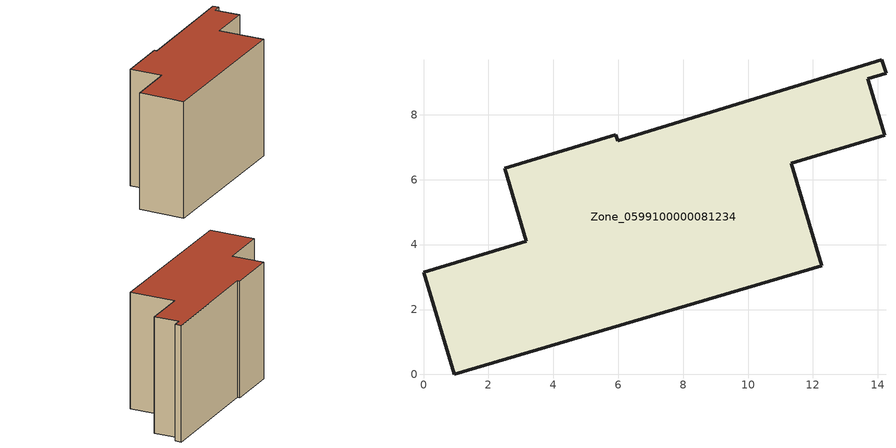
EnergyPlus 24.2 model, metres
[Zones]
Zone_0599100000081234
 floor ground (C_G): 13.69,9.11 14.21,7.37 11.33,6.51 12.28,3.35 0.94,0 0,3.15 3.17,4.11 2.5,6.35 5.93,7.39 5.99,7.2 14.12,9.7 14.25,9.28 z0
 wall outside (C_F): 2.5,6.35 3.17,4.11 0,3.15 0.94,0 12.28,3.35 11.33,6.51 14.21,7.37 13.69,9.11 14.25,9.28 14.12,9.7 5.99,7.2 5.93,7.39 2.5,6.35 z0:8.4
 roof outside (C_R): 14.12,9.7 5.99,7.2 5.93,7.39 2.5,6.35 3.17,4.11 0,3.15 0.94,0 12.28,3.35 11.33,6.51 14.21,7.37 13.69,9.11 14.25,9.28 z8.4
[BUILDING]
Pand.0599100000081234: North Axis=0; Terrain=City; Loads Convergence Tolerance Value=0.04; Temperature Convergence Tolerance Value=0.4; Solar Distribution=FullExterior; Maximum Number of Warmup Days=25; Minimum Number of Warmup Days=1
[Site:Location]
Rotterdam.The.Hague.AP_ZH_NLD Design_Conditions: Latitude=51.96; Longitude=4.45; Time Zone=1; Elevation=-4.5
[SITE:GROUNDTEMPERATURE:BUILDINGSURFACE]
18, 18, 18, 18, 18, 18, 18, 18, 18, 18, 18, 18
[MATERIAL] Thermal Absorptance=0.9; Solar Absorptance=0.7; Visible Absorptance=0.7
Name | Roughness | Thickness | Conductivity | Density | Specific Heat
G.TI.1975-1991 | MediumSmooth | 0.15 | 0.288461 | 540 | 1210
F.TI.1975-1991 | Rough | 0.3 | 0.230769 | 1920 | 840
R.TI.1975-1991 | MediumRough | 0.2 | 0.153846 | 1500 | 1000
[CONSTRUCTION]
C_G: G.TI.1975-1991
C_F: F.TI.1975-1991
C_R: R.TI.1975-1991
[ZONE]
Zone_0599100000081234: Type=1; Multiplier=1; Ceiling Height=Autocalculate; Volume=Autocalculate; Floor Area=autocalculate; Part of Total Floor Area=Yes
[ZONEINFILTRATION:DESIGNFLOWRATE]
Infil_Zone_0599100000081234: Zone or ZoneList or Space or SpaceList=Zone_0599100000081234; Schedule=AlwaysOn; Design Flow Rate Calculation Method=Flow/Area; Flow Rate per Floor Area=0.003; Constant Term Coefficient=1; Temperature Term Coefficient=0; Velocity Term Coefficient=0; Velocity Squared Term Coefficient=0
[HVACTEMPLATE:ZONE:IDEALLOADSAIRSYSTEM]
Zone_0599100000081234: Maximum Heating Supply Air Temperature=50; Minimum Cooling Supply Air Temperature=13; Maximum Heating Supply Air Humidity Ratio=0.0156; Minimum Cooling Supply Air Humidity Ratio=0.0077; Heating Limit=NoLimit; Cooling Limit=NoLimit; Dehumidification Control Type=ConstantSensibleHeatRatio; Cooling Sensible Heat Ratio=0.7; Dehumidification Setpoint=60; Humidification Control Type=None; Humidification Setpoint=30; Outdoor Air Method=None; Outdoor Air Flow Rate per Person=0.00944; Outdoor Air Flow Rate per Zone Floor Area=0; Outdoor Air Flow Rate per Zone=0; Demand Controlled Ventilation Type=None; Outdoor Air Economizer Type=NoEconomizer; Heat Recovery Type=None; Sensible Heat Recovery Effectiveness=0.7; Latent Heat Recovery Effectiveness=0.65
[ZONECONTROL:THERMOSTAT]
ThermostatControl_Zone_0599100000081234: Zone or ZoneList=Zone_0599100000081234; Control Type Schedule=DualSetpointControlType; Control 1=Thermostat_Zone_0599100000081234; Temperature Difference Between Cutout And Setpoint=0
[THERMOSTATSETPOINT:DUALSETPOINT]
Thermostat_Zone_0599100000081234: Heating Setpoint Temperature Schedule=HeatingSetpoint_Zone_0599100000081234; Cooling Setpoint Temperature Schedule=CoolingSetpoint_Zone_0599100000081234
[SCHEDULE:COMPACT]
HeatingSetpoint_Zone_0599100000081234: Through: 12/31, For: AllDays, Until: 24:00, 21
CoolingSetpoint_Zone_0599100000081234: Through: 12/31, For: AllDays, Until: 24:00, 24
DualSetpointControlType: Through: 12/31, For: AllDays, Until: 24:00, 4
AlwaysOn: Through: 12/31, For: AllDays, Until: 24:00, 1
